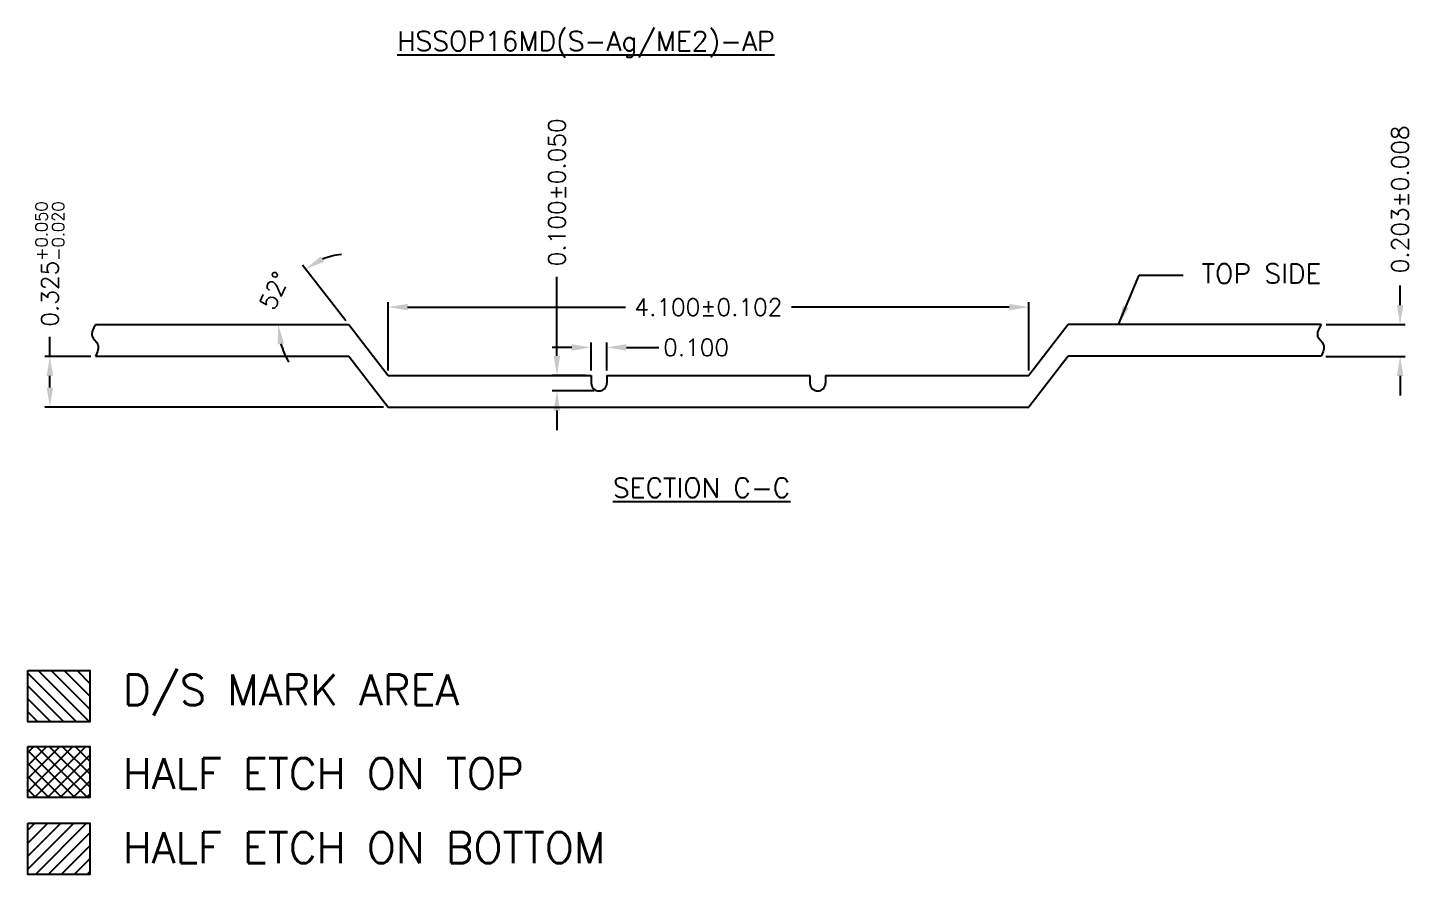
# Model space of a CAD drawing. Extents: x -28 to 112, y -64 to 32.
# Drawn here: x -27.9 to 28.8, y -64.2 to -29.5 of the extents above; entities that cross this region are included whole.
import ezdxf
from ezdxf.enums import TextEntityAlignment as Align

# ---------------------------------------------------------------- set-up
doc = ezdxf.new("R2010")
doc.units = 0
doc.header["$LTSCALE"] = 8
doc.header["$MEASUREMENT"] = 0
for name, color, linetype in [('DIM', 7, 'Continuous'), ('HEB', 4, 'Continuous'), ('HET', 6, 'Continuous')]:
    doc.layers.add(name, color=color, linetype=linetype)
doc.styles.add('SIMPLEX', font='SIMPLEX.shx', dxfattribs={"height": 0.7})
doc.styles.get("Standard").update_dxf_attribs({"font": 'SIMPLEX.shx', "height": 0.8})
doc.dimstyles.new('UNIT', dxfattribs={"dimtxt": 0.7, "dimasz": 0.8, "dimexe": 0.2, "dimexo": 0.2, "dimgap": 0.2, "dimtad": 0, "dimdec": 3, "dimlfac": 0.15625, "dimzin": 0, "dimdsep": 46, "dimtxsty": 'SIMPLEX', "dimcen": 0.2, "dimclrd": 2, "dimclre": 2, "dimclrt": 256, "dimadec": 0, "dimazin": 0, "dimtfac": 1, "dimtdec": 3, "dimtofl": 0, "dimtmove": 0, "dimatfit": 3, "dimfxl": 1, "dimtolj": 1, "dimtzin": 0, "dimlwd": -1, "dimlwe": -1, "dimarcsym": 0})

# ---------------------------------------------------------------- blocks, each defined once
blk = doc.blocks.new('*D50')
at = {"layer": 'DEFPOINTS', "color": 0, "transparency": 16777216}
for p in [(233.762, -309.136), (236.996, -309.136), (233.754, -310.436)]:
    blk.add_point(p, dxfattribs=at)
at = {"layer": 'DIM', "color": 2, "transparency": 16777216}
for p, q in [((236.996, -308.336), (236.996, -307.536)), ((233.962, -309.136), (237.196, -309.136)), ((233.954, -310.436), (237.196, -310.436)), ((236.996, -311.236), (236.996, -312.036))]:
    blk.add_line(p, q, dxfattribs=at)
for points in [[(236.862, -308.336), (237.129, -308.336), (236.996, -309.136)], [(236.862, -311.236), (237.129, -311.236), (236.996, -310.436)]]:
    blk.add_solid(points, dxfattribs=at)
at = {"layer": 'DIM', "transparency": 16777216, "insert": (236.996, -304.003), "char_height": 0.7, "attachment_point": 5, "rotation": 90, "style": 'SIMPLEX'}
blk.add_mtext('\\A1;0.203%%P0.008', dxfattribs=at)
blk = doc.blocks.new('*D51')
at = {"color": 2, "transparency": 16777216}
for p, q in [((181.692, -310.436), (181.692, -309.636)), ((183.366, -310.436), (181.492, -310.436)), ((181.692, -311.716), (181.692, -311.236)), ((195.355, -312.516), (181.492, -312.516))]:
    blk.add_line(p, q, dxfattribs=at)
for points in [[(181.559, -311.236), (181.825, -311.236), (181.692, -310.436)], [(181.559, -311.716), (181.825, -311.716), (181.692, -312.516)]]:
    blk.add_solid(points, dxfattribs=at)
at = {"layer": 'DEFPOINTS', "color": 0, "transparency": 16777216}
for p in [(181.692, -310.436), (183.566, -310.436), (195.555, -312.516)]:
    blk.add_point(p, dxfattribs=at)
at = {"transparency": 16777216, "insert": (181.692, -306.652), "char_height": 0.7, "attachment_point": 5, "rotation": 90, "style": 'SIMPLEX'}
blk.add_mtext('\\A1;0.325{\\H0.7x;\\S+0.050^ -0.020;}', dxfattribs=at)
blk = doc.blocks.new('*D52')
at = {"color": 2, "transparency": 16777216}
blk.add_line((193.811, -308.978), (192.04, -306.693), dxfattribs=at)
for start, end in [(95.9455, 111.8526), (195.9071, 211.8142)]:
    blk.add_arc((193.933, -309.136), 2.891, start, end, dxfattribs=at)
for points in [[(192.923, -306.569), (192.791, -306.338), (192.163, -306.851)], [(191.021, -309.947), (191.285, -309.91), (191.042, -309.136)]]:
    blk.add_solid(points, dxfattribs=at)
at = {"layer": 'DEFPOINTS', "color": 0, "transparency": 16777216}
for p in [(191.56, -307.486), (183.566, -309.136), (193.933, -309.136), (193.933, -309.136), (195.544, -311.216)]:
    blk.add_point(p, dxfattribs=at)
at = {"transparency": 16777216, "insert": (190.882, -307.744), "char_height": 0.7, "attachment_point": 5, "rotation": 65.4738, "style": 'SIMPLEX'}
blk.add_mtext('\\A1;52°', dxfattribs=at)
blk = doc.blocks.new('*D53')
at = {"layer": 'DEFPOINTS', "color": 0, "transparency": 16777216}
for p in [(221.784, -308.42), (195.544, -311.216), (221.784, -311.216)]:
    blk.add_point(p, dxfattribs=at)
at = {"layer": 'DIM', "color": 2, "transparency": 16777216}
for p, q in [((195.544, -311.016), (195.544, -308.22)), ((221.784, -311.016), (221.784, -308.22)), ((196.344, -308.42), (205.264, -308.42)), ((220.984, -308.42), (212.064, -308.42))]:
    blk.add_line(p, q, dxfattribs=at)
for points in [[(196.344, -308.286), (196.344, -308.553), (195.544, -308.42)], [(220.984, -308.286), (220.984, -308.553), (221.784, -308.42)]]:
    blk.add_solid(points, dxfattribs=at)
at = {"layer": 'DIM', "transparency": 16777216, "insert": (208.664, -308.42), "char_height": 0.7, "attachment_point": 5, "style": 'SIMPLEX'}
blk.add_mtext('\\A1;4.100%%P0.102', dxfattribs=at)
blk = doc.blocks.new('*D48')
at = {"layer": 'DEFPOINTS', "color": 0, "transparency": 16777216}
for p in [(204.504, -310.071), (203.864, -311.216), (204.504, -311.216)]:
    blk.add_point(p, dxfattribs=at)
at = {"layer": 'DIM', "color": 2, "transparency": 16777216}
for p, q in [((203.864, -311.016), (203.864, -309.871)), ((204.504, -311.016), (204.504, -309.871)), ((203.064, -310.071), (202.264, -310.071)), ((205.304, -310.071), (206.627, -310.071))]:
    blk.add_line(p, q, dxfattribs=at)
for points in [[(203.064, -309.938), (203.064, -310.205), (203.864, -310.071)], [(205.304, -309.938), (205.304, -310.205), (204.504, -310.071)]]:
    blk.add_solid(points, dxfattribs=at)
at = {"layer": 'DIM', "transparency": 16777216, "insert": (208.161, -310.071), "char_height": 0.7, "attachment_point": 5, "style": 'SIMPLEX'}
blk.add_mtext('\\A1;0.100', dxfattribs=at)
blk = doc.blocks.new('*D49')
at = {"layer": 'DEFPOINTS', "color": 0, "transparency": 16777216}
for p in [(203.864, -311.216), (202.46, -311.856), (204.184, -311.856)]:
    blk.add_point(p, dxfattribs=at)
at = {"layer": 'DIM', "color": 2, "transparency": 16777216}
for p, q in [((202.46, -310.416), (202.46, -307.182)), ((203.664, -311.216), (202.26, -311.216)), ((203.984, -311.856), (202.26, -311.856)), ((202.46, -312.656), (202.46, -313.456))]:
    blk.add_line(p, q, dxfattribs=at)
for points in [[(202.326, -310.416), (202.593, -310.416), (202.46, -311.216)], [(202.326, -312.656), (202.593, -312.656), (202.46, -311.856)]]:
    blk.add_solid(points, dxfattribs=at)
at = {"layer": 'DIM', "transparency": 16777216, "insert": (202.46, -303.715), "char_height": 0.7, "attachment_point": 5, "rotation": 90, "style": 'SIMPLEX'}
blk.add_mtext('\\A1;0.100%%P0.050', dxfattribs=at)

msp = doc.modelspace()

# ---------------------------------------------------------------- hatches: boundary and pattern name
at = {"layer": 'DIM'}
h = msp.add_hatch(dxfattribs=at)
h.set_pattern_fill('ANSI31', color=256, scale=3, angle=90)
h.set_pattern_definition([(135, (0, -2.7277), (-0.265165, -0.265165), [])])
h.paths.add_polyline_path([(-25.3365, -55.8897), (-27.8819, -55.8897), (-27.8819, -57.9905), (-25.3365, -57.9905)])
at = {"layer": 'HEB'}
h = msp.add_hatch(dxfattribs=at)
h.set_pattern_fill('ANSI31', color=256, scale=3)
h.set_pattern_definition([(45, (0, -2.7277), (-0.265165, 0.265165), [])])
h.paths.add_polyline_path([(-25.3365, -62.136), (-27.8819, -62.136), (-27.8819, -64.2368), (-25.3365, -64.2368)])
at = {"layer": 'HET'}
h = msp.add_hatch(dxfattribs=at)
h.set_pattern_fill('ANSI37', color=256, scale=3)
h.set_pattern_definition([(45, (0, -2.7277), (-0.265165, 0.265165), []), (135, (0, -2.7277), (-0.265165, -0.265165), [])])
h.paths.add_polyline_path([(-25.3365, -58.9927), (-27.8819, -58.9927), (-27.8819, -61.0935), (-25.3365, -61.0935)])

# ---------------------------------------------------------------- linework, layer by layer
for p, q in [((-25.0983, -41.7085), (-14.7311, -41.7085)), ((-14.7311, -41.7085), (-13.12, -43.7885)), ((14.7311, -41.7085), (13.12, -43.7885)), ((25.0983, -41.7085), (14.7311, -41.7085)), ((-25.0983, -43.0077), (-14.7311, -43.0077)), ((-14.7311, -43.0077), (-13.12, -45.0877)), ((14.7311, -43.0077), (13.12, -45.0877)), ((25.0983, -43.0077), (14.7311, -43.0077)), ((-13.12, -43.7885), (-4.8, -43.7885)), ((-4.8, -43.7885), (-4.8, -44.1085)), ((-4.16, -43.7885), (4.16, -43.7885)), ((-4.16, -43.7885), (-4.16, -44.1085)), ((4.16, -43.7885), (4.16, -44.1085)), ((4.8, -43.7885), (13.12, -43.7885)), ((4.8, -43.7885), (4.8, -44.1085)), ((-13.12, -45.0877), (13.12, -45.0877))]:
    msp.add_line(p, q)
for centre, start, end in [((-4.48, -44.1085), 180, 270), ((-4.48, -44.1085), 270, 0), ((4.48, -44.1085), 180, 270), ((4.48, -44.1085), 270, 360)]:
    msp.add_arc(centre, 0.32, start, end)
for points in [[(-25.0983, -41.7085), (-25.1947, -41.8727), (-25.3719, -42.1747), (-24.8889, -42.5206), (-25.0243, -42.8355), (-25.0983, -43.0077)], [(25.0983, -41.7085), (25.0019, -41.8727), (24.8247, -42.1747), (25.3077, -42.5206), (25.1723, -42.8355), (25.0983, -43.0077)]]:
    msp.add_open_spline(points, degree=3, knots=[0, 0, 0, 0, 0.4910454, 0.9031317, 1.4005902, 1.4005902, 1.4005902, 1.4005902])
at = {"layer": 'DIM'}
for points in [[(-27.8819, -55.8897), (-25.3365, -55.8897), (-25.3365, -57.9905), (-27.8819, -57.9905)], [(-27.8819, -58.9927), (-25.3365, -58.9927), (-25.3365, -61.0935), (-27.8819, -61.0935)], [(-27.8819, -62.136), (-25.3365, -62.136), (-25.3365, -64.2368), (-27.8819, -64.2368)]]:
    msp.add_lwpolyline(points, close=True, dxfattribs=at)

# ---------------------------------------------------------------- texts
at = {"color": 1, "style": 'SIMPLEX'}
for s, p in [('%%UHSSOP16MD(S-Ag/ME2)-AP', (-12.7531, -30.4906)), ('%%USECTION C-C', (-3.9126, -48.7944))]:
    msp.add_text(s, height=0.8, dxfattribs=at).set_placement(p)
at = {"style": 'SIMPLEX'}
msp.add_text('TOP SIDE', height=0.8, dxfattribs=at).set_placement((25.1033, -39.6151), align=Align.MIDDLE_RIGHT)
at = {"insert": (-23.975, -56.0488), "char_height": 1.26, "width": 38.606494, "attachment_point": 1}
msp.add_mtext('D/S MARK AREA', dxfattribs=at)
at = {"layer": 'HEB', "insert": (-23.9829, -62.5136), "char_height": 1.26, "width": 38.606494, "attachment_point": 1}
msp.add_mtext('HALF ETCH ON BOTTOM', dxfattribs=at)
at = {"layer": 'HET', "insert": (-23.9829, -59.4704), "char_height": 1.26, "width": 38.606494, "attachment_point": 1}
msp.add_mtext('HALF ETCH ON TOP', dxfattribs=at)

# ---------------------------------------------------------------- dimensions: what is measured, and where the dimension line sits
dim = msp.add_linear_dim(base=(-26.9721, -43.0077), p1=(-13.1089, -45.0877), p2=(-25.0983, -43.0077), angle=90, text='<>{\\H0.7x;\\S+0.050^ -0.020;}', dimstyle='UNIT')
dim.commit()
dim.dimension.update_dxf_attribs({"geometry": '*D51', "text_midpoint": (-26.9721, -39.2244), "dimtype": 128, "insert": (-208.6642, 267.428)})
dim = msp.add_angular_dim_2l(base=(-17.1041, -40.0576), line1=((-25.0983, -41.7085), (-14.7311, -41.7085)), line2=((-14.7311, -41.7085), (-13.12, -43.7885)), dimstyle='UNIT', override={"dimtmove": 2})
dim.commit()
dim.dimension.update_dxf_attribs({"geometry": '*D52', "text_midpoint": (-17.7827, -40.3161), "dimtype": 130, "insert": (-208.6642, 267.428)})
at = {"layer": 'DIM'}
dim = msp.add_linear_dim(base=(-6.2045, -44.4285), p1=(-4.8, -43.7885), p2=(-4.48, -44.4285), angle=90, text='<>%%P0.050', dimstyle='UNIT', dxfattribs=at)
dim.commit()
dim.dimension.update_dxf_attribs({"geometry": '*D49', "text_midpoint": (-6.2045, -36.2874), "dimtype": 128, "insert": (-208.6642, 267.428)})
dim = msp.add_linear_dim(base=(28.3314, -41.7085), p1=(25.0901, -43.0077), p2=(25.0983, -41.7085), angle=90, text='<>%%P0.008', dimstyle='UNIT', dxfattribs=at)
dim.commit()
dim.dimension.update_dxf_attribs({"geometry": '*D50', "text_midpoint": (28.3314, -36.5752), "insert": (-208.6642, 267.428)})
dim = msp.add_linear_dim(base=(13.12, -40.9919), p1=(-13.12, -43.7885), p2=(13.12, -43.7885), text='<>%%P0.102', dimstyle='UNIT', dxfattribs=at)
dim.commit()
dim.dimension.update_dxf_attribs({"geometry": '*D53', "text_midpoint": (0, -40.9919), "dimtype": 128, "insert": (-208.6642, 267.428)})
dim = msp.add_linear_dim(base=(-4.16, -42.6432), p1=(-4.8, -43.7885), p2=(-4.16, -43.7885), dimstyle='UNIT', dxfattribs=at)
dim.commit()
dim.dimension.update_dxf_attribs({"geometry": '*D48', "text_midpoint": (-0.5036, -42.6432), "dimtype": 128, "insert": (-208.6642, 267.428)})

# ---------------------------------------------------------------- leaders
msp.add_leader([(16.7922, -41.7085), (17.6418, -39.6813), (19.4416, -39.6813)], dimstyle='UNIT', override={"dimgap": 0.2, "dimtad": 0, "dimclrd": 256})

doc.saveas('drawing.dxf')
